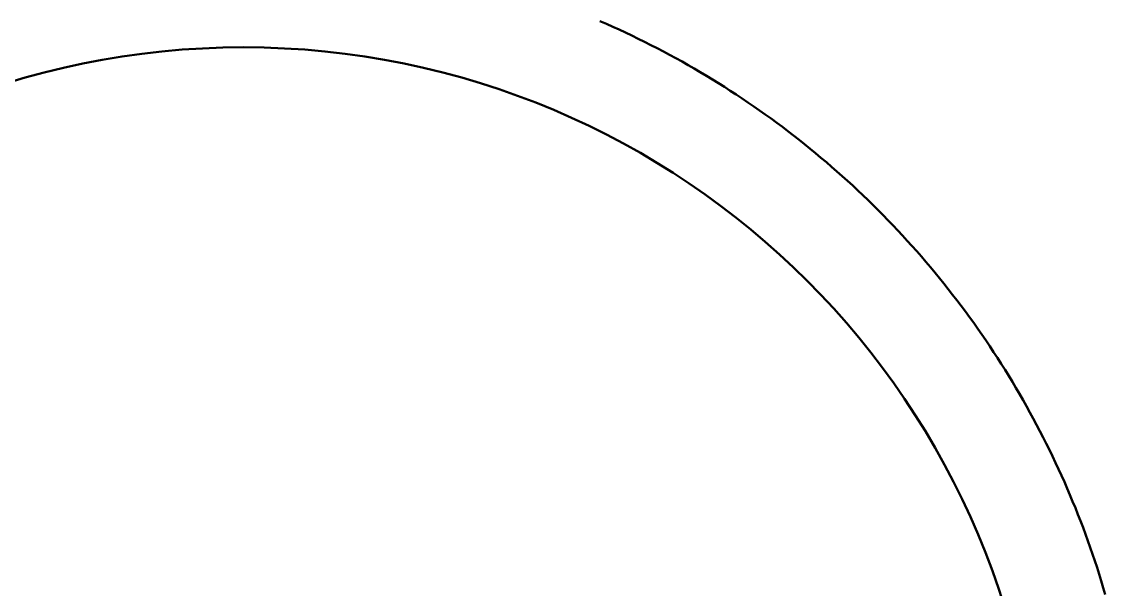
# Model space of a CAD drawing. Header units: millimetres. Extents: x 0 to 594, y 0 to 420.
# Drawn here: x 89.87 to 117.37, y 373.71 to 388.11 of the extents above; entities that cross this region are included whole.
import ezdxf

# ---------------------------------------------------------------- set-up
doc = ezdxf.new("R2010")
doc.units = ezdxf.units.MM
doc.layers.add('01-VISIBLE', color=7, linetype='CONTINUOUS', lineweight=50)

msp = doc.modelspace()

# ---------------------------------------------------------------- linework, layer by layer
at = {"layer": '01-VISIBLE'}
msp.add_lwpolyline([(104.543, 388.127), (104.707, 388.056), (104.87, 387.983), (105.033, 387.908), (105.195, 387.833), (105.357, 387.756), (105.517, 387.678), (105.678, 387.599), (105.837, 387.518), (105.996, 387.436), (106.155, 387.353), (106.312, 387.269), (106.47, 387.184), (106.626, 387.097), (106.782, 387.009), (106.937, 386.92), (107.091, 386.829), (107.244, 386.737), (107.397, 386.645), (107.549, 386.551), (107.701, 386.455), (107.851, 386.359), (108.001, 386.261), (108.15, 386.163), (108.299, 386.063), (108.446, 385.962), (108.593, 385.859), (108.739, 385.756), (108.884, 385.651), (109.028, 385.546), (109.172, 385.439), (109.314, 385.331), (109.456, 385.222), (109.597, 385.112), (109.737, 385), (109.876, 384.888), (110.014, 384.775), (110.151, 384.66), (110.288, 384.544), (110.423, 384.428), (110.558, 384.31), (110.692, 384.191), (110.825, 384.071), (110.956, 383.951), (111.087, 383.829), (111.217, 383.706), (111.346, 383.582), (111.474, 383.457), (111.601, 383.331), (111.727, 383.204), (111.852, 383.076), (111.976, 382.947), (112.099, 382.817), (112.221, 382.686), (112.341, 382.554), (112.461, 382.422), (112.58, 382.288), (112.698, 382.153), (112.814, 382.018), (112.93, 381.881), (113.045, 381.744), (113.158, 381.606), (113.27, 381.467), (113.382, 381.327), (113.492, 381.186), (113.601, 381.044), (113.709, 380.902), (113.816, 380.758), (113.921, 380.614), (114.026, 380.469), (114.129, 380.323), (114.232, 380.176), (114.333, 380.029), (114.433, 379.88), (114.531, 379.731), (114.629, 379.581), (114.725, 379.431), (114.821, 379.279), (114.915, 379.127), (115.007, 378.974), (115.099, 378.821), (115.19, 378.667), (115.279, 378.512), (115.367, 378.356), (115.454, 378.2), (115.539, 378.042), (115.623, 377.885), (115.706, 377.726), (115.788, 377.567), (115.869, 377.408), (115.948, 377.247), (116.026, 377.087), (116.103, 376.925), (116.178, 376.763), (116.253, 376.6), (116.326, 376.437), (116.397, 376.273), (116.468, 376.109), (116.537, 375.944), (116.605, 375.778), (116.671, 375.612), (116.736, 375.446), (116.8, 375.279), (116.863, 375.111), (116.924, 374.943), (116.984, 374.775), (117.042, 374.606), (117.1, 374.436), (117.156, 374.266), (117.21, 374.096), (117.263, 373.925), (117.315, 373.754), (117.366, 373.583)], dxfattribs=at)
msp.add_arc((95.5, 367.23), 20.23, 0, 180, dxfattribs=at)

doc.saveas('drawing.dxf')
